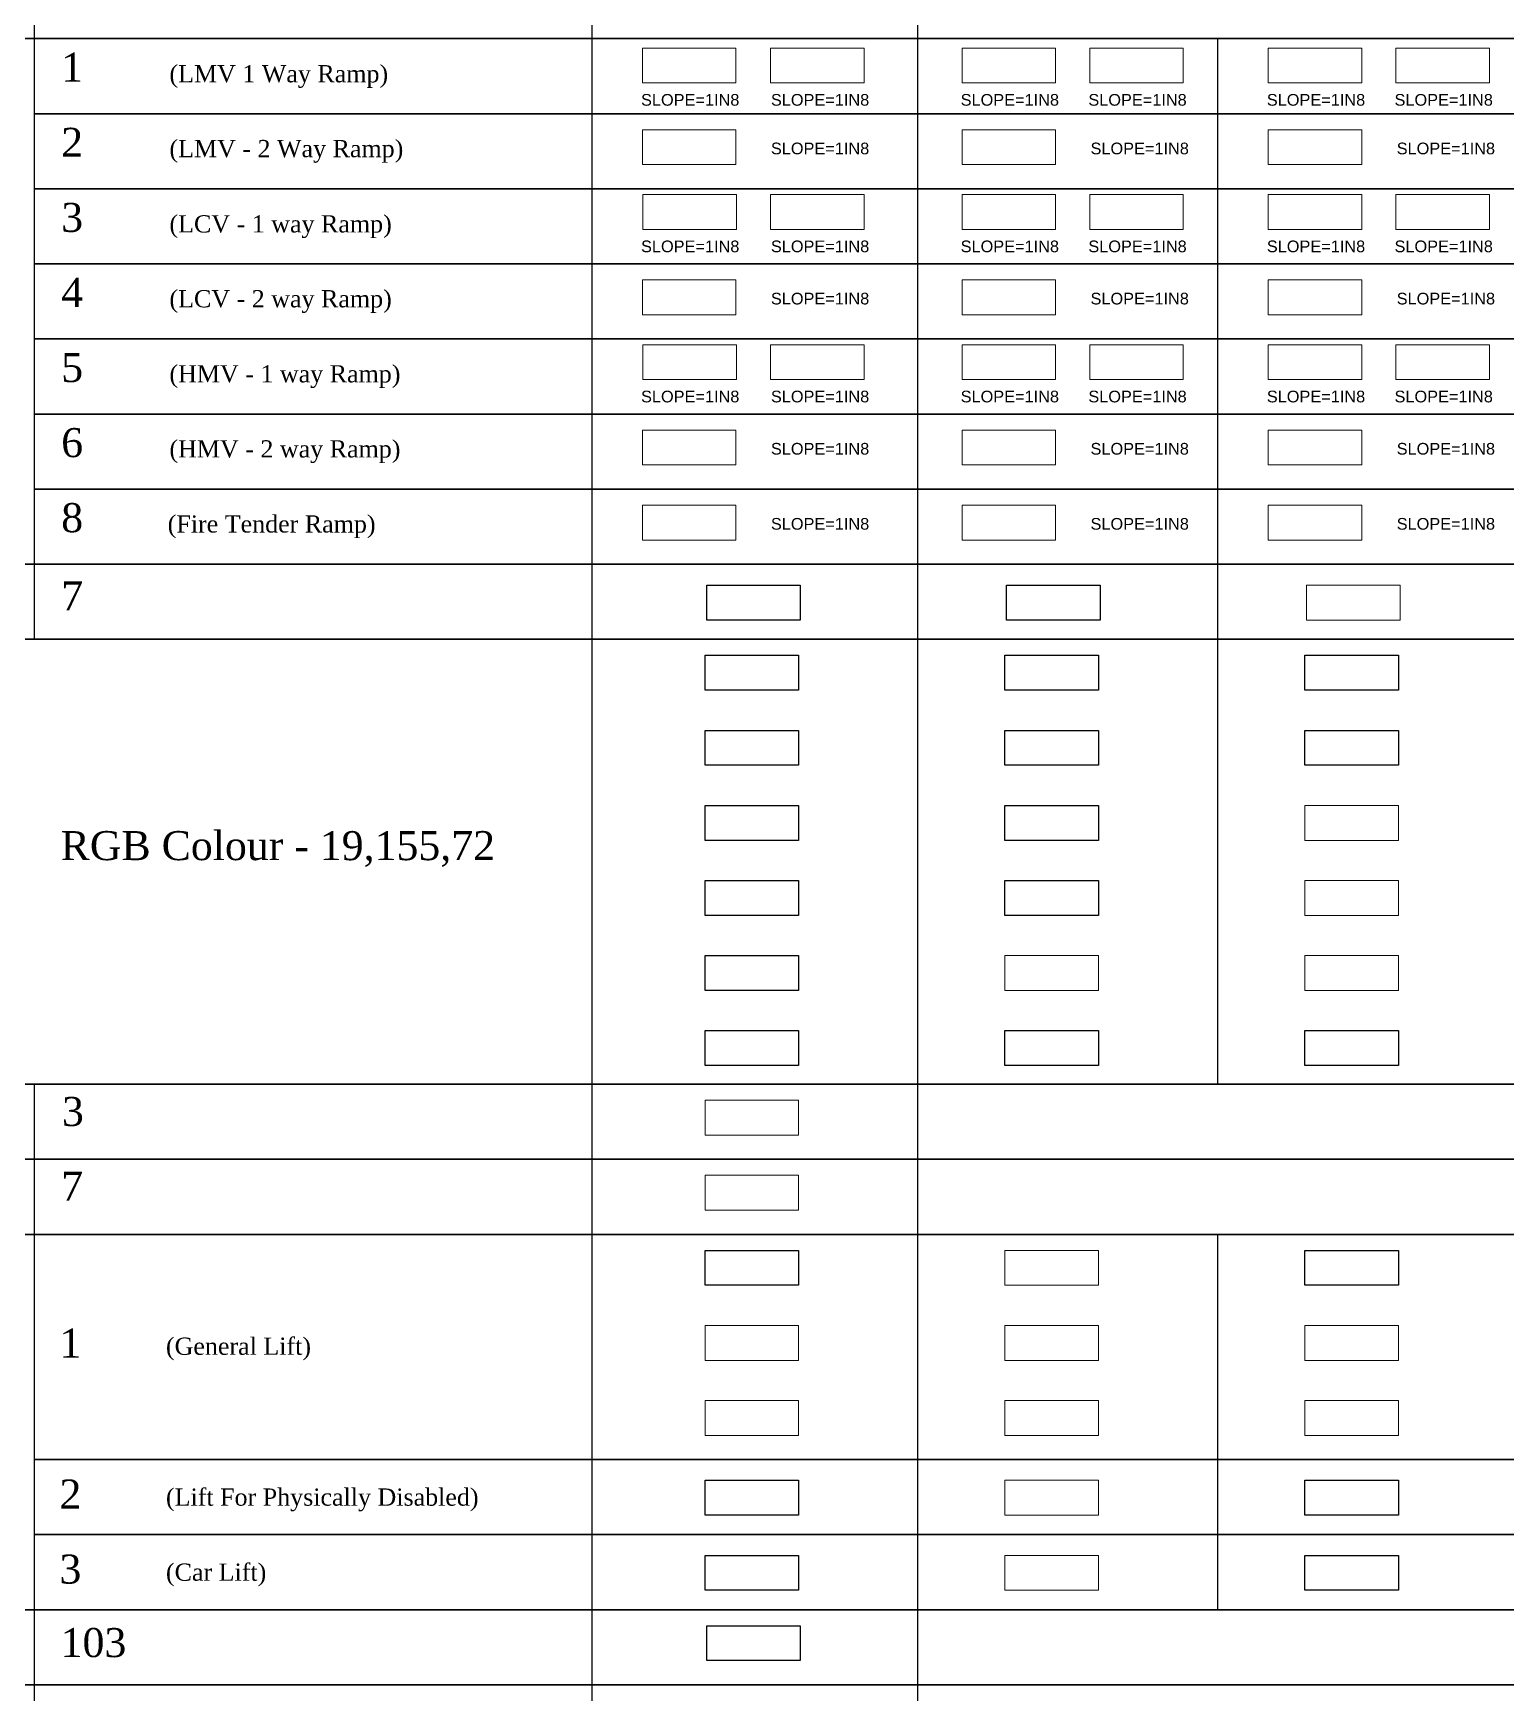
# Model space of a CAD drawing. Header units: millimetres. Extents: x -9481 to -9286, y 28700 to 28853.
# Drawn here: x -9461.74 to -9451.52, y 28781.36 to 28792.87 of the extents above; entities that cross this region are included whole.
import ezdxf

# ---------------------------------------------------------------- set-up
doc = ezdxf.new("R2010")
doc.units = ezdxf.units.MM
doc.linetypes.add('CONTINULUS', pattern=[0])
doc.linetypes.add('DASHED', pattern=[0.75, 0.5, -0.25])
for name, color, linetype, plot in [('BLK_1_FLR_0_BLT_UP_AREA', 25, 'Continuous', False), ('BLK_1_FLR_0_LIFT_1', 7, 'Continuous', False), ('BLK_1_FLR_0_ROOM_6_LIGHT_VENTILATION_6', 7, 'Continuous', False), ('BLK_1_FLR_1_ROOM_4_LIGHT_VENTILATION_4', 25, 'Continuous', False), ('BLK_1_FLR_1_ROOM_6_LIGHT_VENTILATION_6', 7, 'Continuous', False), ('BLK_1_FLR_2_LIFT_1', 7, 'Continuous', False), ('BLK_1_FLR_2_ROOM_2_LIGHT_VENTILATION_2', 25, 'Continuous', False), ('BLK_1_FLR_2_ROOM_6_LIGHT_VENTILATION_6', 7, 'Continuous', False)]:
    doc.layers.add(name, color=color, linetype=linetype, plot=plot)
for name, color, linetype in [('BLK_1_FLR_0_COURTYARD_INNER', 7, 'Continuous'), ('BLK_1_FLR_0_ROOM_1_LIGHT_VENTILATION_1', 7, 'Continuous'), ('BLK_1_FLR_0_ROOM_2_LIGHT_VENTILATION_2', 7, 'Continuous'), ('BLK_1_FLR_0_ROOM_3_LIGHT_VENTILATION_3', 7, 'Continuous'), ('BLK_1_FLR_0_ROOM_4_LIGHT_VENTILATION_4', 7, 'Continuous'), ('BLK_1_FLR_0_ROOM_5_LIGHT_VENTILATION_5', 7, 'Continuous'), ('BLK_1_FLR_1_COURTYARD_INNER', 7, 'Continuous'), ('BLK_1_FLR_1_ROOM_1_LIGHT_VENTILATION_1', 7, 'Continuous'), ('BLK_1_FLR_1_ROOM_2_LIGHT_VENTILATION_2', 7, 'Continuous'), ('BLK_1_FLR_1_ROOM_3_LIGHT_VENTILATION_3', 7, 'Continuous'), ('BLK_1_FLR_2_ROOM_1_LIGHT_VENTILATION_1', 7, 'Continuous')]:
    doc.layers.add(name, color=color, linetype=linetype)
for name, color, linetype, lineweight in [('BLK_1_FLR_0_LIFT_2', 1, 'DASHED', 9), ('BLK_1_FLR_0_LIFT_3', 1, 'DASHED', 9), ('BLK_1_FLR_0_VEHICLERAMP_1', 7, 'Continuous', 0), ('BLK_1_FLR_0_VEHICLERAMP_2', 7, 'Continuous', 0), ('BLK_1_FLR_1_LIFT_1', 7, 'Continuous', 0), ('BLK_1_FLR_1_LIFT_2', 1, 'DASHED', 9), ('BLK_1_FLR_1_LIFT_3', 1, 'DASHED', 9), ('BLK_1_FLR_1_ROOM_5_LIGHT_VENTILATION_5', 7, 'Continuous', 0), ('BLK_1_FLR_1_VEHICLERAMP_1', 7, 'Continuous', 0), ('BLK_1_FLR_1_VEHICLERAMP_2', 7, 'Continuous', 0), ('BLK_1_FLR_2_COURTYARD_INNER', 7, 'Continuous', 0), ('BLK_1_FLR_2_LIFT_2', 1, 'DASHED', 9), ('BLK_1_FLR_2_LIFT_3', 1, 'DASHED', 9), ('BLK_1_FLR_2_ROOM_3_LIGHT_VENTILATION_3', 9, 'Continuous', 20), ('BLK_1_FLR_2_ROOM_4_LIGHT_VENTILATION_4', 9, 'Continuous', 20), ('BLK_1_FLR_2_ROOM_5_LIGHT_VENTILATION_5', 7, 'Continuous', 0), ('BLK_1_FLR_2_VEHICLERAMP_1', 7, 'Continuous', 0), ('BLK_1_FLR_2_VEHICLERAMP_2', 7, 'Continuous', 0), ('SOLAR_PANEL', 7, 'Continuous', 0), ('SOLAR_WATER_HEATER', 7, 'Continuous', 0)]:
    doc.layers.add(name, color=color, linetype=linetype, lineweight=lineweight)
doc.styles.add('MtXpl_Georgia', font='georgiab.ttf')
doc.styles.get("Standard").update_dxf_attribs({"font": 'arial.ttf', "height": 0.25})

msp = doc.modelspace()

# ---------------------------------------------------------------- linework, layer by layer
for p, q in [((-9461.731845, 28793.356293), (-9461.731845, 28792.834143)), ((-9457.862239, 28793.356293), (-9457.862239, 28792.835646)), ((-9455.60159, 28793.356293), (-9455.60159, 28792.835646)), ((-9461.731845, 28792.835646), (-9461.731845, 28792.313496)), ((-9457.862239, 28792.835646), (-9457.862239, 28792.314999)), ((-9455.60159, 28792.835646), (-9455.60159, 28792.314999)), ((-9453.52083, 28792.835646), (-9453.52083, 28792.314999)), ((-9461.731845, 28792.314999), (-9461.731845, 28791.792849)), ((-9457.862239, 28792.314999), (-9457.862239, 28791.794352)), ((-9455.60159, 28792.314999), (-9455.60159, 28791.794352)), ((-9453.52083, 28792.314999), (-9453.52083, 28791.794352)), ((-9461.731845, 28791.794352), (-9461.731845, 28791.272202)), ((-9457.862239, 28791.794352), (-9457.862239, 28791.273705)), ((-9455.60159, 28791.794352), (-9455.60159, 28791.273705)), ((-9453.52083, 28791.794352), (-9453.52083, 28791.273705)), ((-9461.731845, 28791.273705), (-9461.731845, 28790.751555)), ((-9457.862239, 28791.273705), (-9457.862239, 28790.753058)), ((-9455.60159, 28791.273705), (-9455.60159, 28790.753058)), ((-9453.52083, 28791.273705), (-9453.52083, 28790.753058)), ((-9461.731845, 28790.753058), (-9461.731845, 28790.230908)), ((-9457.862239, 28790.753058), (-9457.862239, 28790.232411)), ((-9455.60159, 28790.753058), (-9455.60159, 28790.232411)), ((-9453.52083, 28790.753058), (-9453.52083, 28790.232411)), ((-9461.731845, 28790.232411), (-9461.731845, 28789.710261)), ((-9457.862239, 28790.232411), (-9457.862239, 28789.711765)), ((-9455.60159, 28790.232411), (-9455.60159, 28789.711765)), ((-9453.52083, 28790.232411), (-9453.52083, 28789.711765)), ((-9461.731845, 28789.711765), (-9461.731845, 28789.189614)), ((-9457.862239, 28789.711765), (-9457.862239, 28789.191118)), ((-9455.60159, 28789.711765), (-9455.60159, 28789.191118)), ((-9453.52083, 28789.711765), (-9453.52083, 28789.191118)), ((-9461.731845, 28789.191118), (-9461.731845, 28788.668967)), ((-9457.862239, 28789.191118), (-9457.862239, 28788.670471)), ((-9455.60159, 28789.191118), (-9455.60159, 28788.670471)), ((-9453.52083, 28789.191118), (-9453.52083, 28788.670471)), ((-9457.862239, 28788.670471), (-9457.862239, 28785.584922)), ((-9455.60159, 28788.670471), (-9455.60159, 28788.149824)), ((-9455.60159, 28788.670471), (-9455.60159, 28785.584922)), ((-9453.52083, 28788.670471), (-9453.52083, 28788.149824)), ((-9453.52083, 28788.670471), (-9453.52083, 28785.584922)), ((-9455.60159, 28788.149824), (-9455.60159, 28787.629177)), ((-9453.52083, 28788.149824), (-9453.52083, 28787.629177)), ((-9461.731845, 28785.584922), (-9461.731845, 28785.062772)), ((-9457.862239, 28785.584922), (-9457.862239, 28785.064275)), ((-9455.60159, 28785.584922), (-9455.60159, 28785.064275)), ((-9461.731845, 28785.064275), (-9461.731845, 28784.542125)), ((-9457.862239, 28785.064275), (-9457.862239, 28784.543628)), ((-9455.60159, 28785.064275), (-9455.60159, 28784.543628)), ((-9461.731845, 28784.543628), (-9461.731845, 28784.021478)), ((-9457.862239, 28784.543628), (-9457.862239, 28784.022981)), ((-9455.60159, 28784.543628), (-9455.60159, 28784.022981)), ((-9453.52083, 28784.543628), (-9453.52083, 28784.022981)), ((-9461.731845, 28784.022981), (-9461.731845, 28783.500831)), ((-9457.862239, 28784.022981), (-9457.862239, 28783.502334)), ((-9455.60159, 28784.022981), (-9455.60159, 28783.502334)), ((-9453.52083, 28784.022981), (-9453.52083, 28783.502334)), ((-9461.731845, 28783.502334), (-9461.731845, 28782.980184)), ((-9457.862239, 28783.502334), (-9457.862239, 28782.981687)), ((-9455.60159, 28783.502334), (-9455.60159, 28782.981687)), ((-9453.52083, 28783.502334), (-9453.52083, 28782.981687)), ((-9461.731845, 28782.981687), (-9461.731845, 28782.459537)), ((-9457.862239, 28782.981687), (-9457.862239, 28782.46104)), ((-9455.60159, 28782.981687), (-9455.60159, 28782.46104)), ((-9453.52083, 28782.981687), (-9453.52083, 28782.46104)), ((-9461.731845, 28782.46104), (-9461.731845, 28780.378453)), ((-9457.862239, 28782.46104), (-9457.862239, 28781.940393)), ((-9455.60159, 28782.46104), (-9455.60159, 28781.940393)), ((-9453.52083, 28782.46104), (-9453.52083, 28781.940393)), ((-9457.862239, 28781.940393), (-9457.862239, 28781.419747)), ((-9455.60159, 28781.940393), (-9455.60159, 28781.419747)), ((-9457.862239, 28781.419747), (-9457.862239, 28780.8991)), ((-9455.60159, 28781.419747), (-9455.60159, 28780.8991))]:
    msp.add_line(p, q)
for points in [[(-9481.2579, 28793.356293), (-9442.229952, 28793.356293), (-9442.229952, 28792.835646), (-9481.2579, 28792.835646), (-9481.2579, 28793.356293)], [(-9481.2579, 28788.670471), (-9481.2579, 28789.191118), (-9442.229952, 28789.191118), (-9442.229952, 28788.670471)], [(-9481.2579, 28788.670471), (-9442.229952, 28788.670471), (-9442.229952, 28785.584922), (-9481.2579, 28785.584922)], [(-9481.2579, 28785.584922), (-9442.229952, 28785.584922), (-9442.229952, 28785.064275), (-9481.2579, 28785.064275), (-9481.2579, 28785.584922)], [(-9481.2579, 28785.064275), (-9442.229952, 28785.064275), (-9442.229952, 28784.543628), (-9481.2579, 28784.543628), (-9481.2579, 28785.064275)], [(-9481.2579, 28781.940393), (-9442.229952, 28781.940393), (-9442.229952, 28781.419747), (-9481.2579, 28781.419747)], [(-9481.2579, 28781.419747), (-9442.229952, 28781.419747), (-9442.229952, 28780.8991), (-9481.2579, 28780.8991)]]:
    msp.add_lwpolyline(points, close=True)
for points in [[(-9481.2579, 28792.314999), (-9481.2579, 28792.835646), (-9442.229952, 28792.835646), (-9442.229952, 28792.314999), (-9461.731845, 28792.314999)], [(-9461.731845, 28792.314999), (-9442.229952, 28792.314999), (-9442.229952, 28791.794352), (-9461.731845, 28791.794352)], [(-9461.731845, 28791.794352), (-9442.229952, 28791.794352), (-9442.229952, 28791.273705), (-9461.731845, 28791.273705)], [(-9461.731845, 28791.273705), (-9442.229952, 28791.273705), (-9442.229952, 28790.753058), (-9461.731845, 28790.753058)], [(-9461.731845, 28790.753058), (-9442.229952, 28790.753058), (-9442.229952, 28790.232411), (-9461.731845, 28790.232411)], [(-9461.731845, 28790.232411), (-9442.229952, 28790.232411), (-9442.229952, 28789.711765), (-9461.731845, 28789.711765)], [(-9461.731845, 28789.711765), (-9442.229952, 28789.711765), (-9442.229952, 28789.191118), (-9481.2579, 28789.191118), (-9481.2579, 28789.711765), (-9481.2579, 28789.711765)], [(-9481.2579, 28784.022981), (-9481.2579, 28784.543628), (-9442.229952, 28784.543628), (-9442.229952, 28784.022981)], [(-9442.229952, 28783.502334), (-9442.229952, 28782.981687), (-9461.731845, 28782.981687)], [(-9461.731845, 28782.981687), (-9442.229952, 28782.981687), (-9442.229952, 28782.46104), (-9461.731845, 28782.46104)], [(-9461.731845, 28782.46104), (-9442.229952, 28782.46104), (-9442.229952, 28781.940393), (-9481.2579, 28781.940393), (-9481.2579, 28782.46104), (-9481.2579, 28782.46104)]]:
    msp.add_lwpolyline(points)
at = {"layer": 'BLK_1_FLR_0_BLT_UP_AREA', "color": 103}
msp.add_lwpolyline([(-9457.064156, 28781.829265), (-9456.414975, 28781.829265), (-9456.414975, 28781.587116), (-9457.064156, 28781.587116)], close=True, dxfattribs=at)
at = {"layer": 'BLK_1_FLR_0_COURTYARD_INNER', "color": 7}
msp.add_lwpolyline([(-9457.064156, 28789.044703), (-9456.414975, 28789.044703), (-9456.414975, 28788.802553), (-9457.064156, 28788.802553)], close=True, dxfattribs=at)
at = {"layer": 'BLK_1_FLR_0_LIFT_1', "color": 1, "linetype": 'CONTINULUS', "ltscale": 0.05}
msp.add_lwpolyline([(-9457.076237, 28784.4325), (-9456.427055, 28784.4325), (-9456.427055, 28784.190351), (-9457.076237, 28784.190351)], close=True, dxfattribs=at)
at = {"layer": 'BLK_1_FLR_0_LIFT_1', "color": 2, "linetype": 'CONTINULUS', "ltscale": 0.05}
msp.add_lwpolyline([(-9457.076237, 28782.837992), (-9456.427055, 28782.837992), (-9456.427055, 28782.595843), (-9457.076237, 28782.595843)], close=True, dxfattribs=at)
at = {"layer": 'BLK_1_FLR_0_LIFT_1', "color": 3, "linetype": 'CONTINULUS', "ltscale": 0.05}
msp.add_lwpolyline([(-9457.076237, 28782.317345), (-9456.427055, 28782.317345), (-9456.427055, 28782.075196), (-9457.076237, 28782.075196)], close=True, dxfattribs=at)
at = {"layer": 'BLK_1_FLR_0_LIFT_2', "color": 1, "linetype": 'CONTINULUS', "ltscale": 0.05}
msp.add_lwpolyline([(-9457.076237, 28783.911853), (-9456.427055, 28783.911853), (-9456.427055, 28783.669704), (-9457.076237, 28783.669704)], close=True, dxfattribs=at)
at = {"layer": 'BLK_1_FLR_0_LIFT_3', "color": 1, "linetype": 'CONTINULUS', "ltscale": 0.05}
msp.add_lwpolyline([(-9457.076237, 28783.391206), (-9456.427055, 28783.391206), (-9456.427055, 28783.149057), (-9457.076237, 28783.149057)], close=True, dxfattribs=at)
at = {"layer": 'BLK_1_FLR_0_ROOM_1_LIGHT_VENTILATION_1', "color": 114}
msp.add_lwpolyline([(-9457.076237, 28788.559343), (-9456.427055, 28788.559343), (-9456.427055, 28788.317193), (-9457.076237, 28788.317193)], close=True, dxfattribs=at)
at = {"layer": 'BLK_1_FLR_0_ROOM_2_LIGHT_VENTILATION_2', "color": 114}
msp.add_lwpolyline([(-9457.076237, 28788.038696), (-9456.427055, 28788.038696), (-9456.427055, 28787.796547), (-9457.076237, 28787.796547)], close=True, dxfattribs=at)
at = {"layer": 'BLK_1_FLR_0_ROOM_3_LIGHT_VENTILATION_3', "color": 114}
msp.add_lwpolyline([(-9457.076237, 28787.518049), (-9456.427055, 28787.518049), (-9456.427055, 28787.2759), (-9457.076237, 28787.2759)], close=True, dxfattribs=at)
at = {"layer": 'BLK_1_FLR_0_ROOM_4_LIGHT_VENTILATION_4', "color": 114}
msp.add_lwpolyline([(-9457.076237, 28786.997402), (-9456.427055, 28786.997402), (-9456.427055, 28786.755253), (-9457.076237, 28786.755253)], close=True, dxfattribs=at)
at = {"layer": 'BLK_1_FLR_0_ROOM_5_LIGHT_VENTILATION_5', "color": 114}
msp.add_lwpolyline([(-9457.076237, 28786.476755), (-9456.427055, 28786.476755), (-9456.427055, 28786.234606), (-9457.076237, 28786.234606)], close=True, dxfattribs=at)
at = {"layer": 'BLK_1_FLR_0_ROOM_6_LIGHT_VENTILATION_6', "color": 114}
msp.add_lwpolyline([(-9457.076237, 28785.956108), (-9456.427055, 28785.956108), (-9456.427055, 28785.713959), (-9457.076237, 28785.713959)], close=True, dxfattribs=at)
at = {"layer": 'BLK_1_FLR_0_VEHICLERAMP_1', "color": 1}
msp.add_lwpolyline([(-9457.510496, 28792.770589), (-9456.861315, 28792.770589), (-9456.861315, 28792.528439), (-9457.510496, 28792.528439)], close=True, dxfattribs=at)
at = {"layer": 'BLK_1_FLR_0_VEHICLERAMP_1', "color": 2}
msp.add_lwpolyline([(-9457.510496, 28792.203871), (-9456.861315, 28792.203871), (-9456.861315, 28791.961722), (-9457.510496, 28791.961722)], close=True, dxfattribs=at)
at = {"layer": 'BLK_1_FLR_0_VEHICLERAMP_1', "color": 3}
msp.add_lwpolyline([(-9457.5079, 28791.75445), (-9456.858719, 28791.75445), (-9456.858719, 28791.512301), (-9457.5079, 28791.512301)], close=True, dxfattribs=at)
at = {"layer": 'BLK_1_FLR_0_VEHICLERAMP_1', "color": 4}
msp.add_lwpolyline([(-9457.510496, 28791.162577), (-9456.861315, 28791.162577), (-9456.861315, 28790.920428), (-9457.510496, 28790.920428)], close=True, dxfattribs=at)
at = {"layer": 'BLK_1_FLR_0_VEHICLERAMP_1', "color": 5}
msp.add_lwpolyline([(-9457.5079, 28790.713156), (-9456.858719, 28790.713156), (-9456.858719, 28790.471007), (-9457.5079, 28790.471007)], close=True, dxfattribs=at)
at = {"layer": 'BLK_1_FLR_0_VEHICLERAMP_1', "color": 6}
msp.add_lwpolyline([(-9457.510496, 28790.121283), (-9456.861315, 28790.121283), (-9456.861315, 28789.879134), (-9457.510496, 28789.879134)], close=True, dxfattribs=at)
at = {"layer": 'BLK_1_FLR_0_VEHICLERAMP_1', "color": 8}
msp.add_lwpolyline([(-9457.510496, 28789.600636), (-9456.861315, 28789.600636), (-9456.861315, 28789.358487), (-9457.510496, 28789.358487)], close=True, dxfattribs=at)
at = {"layer": 'BLK_1_FLR_0_VEHICLERAMP_2', "color": 1, "linetype": 'CONTINULUS', "ltscale": 0.05}
msp.add_lwpolyline([(-9456.621841, 28792.770589), (-9455.97266, 28792.770589), (-9455.97266, 28792.528439), (-9456.621841, 28792.528439)], close=True, dxfattribs=at)
at = {"layer": 'BLK_1_FLR_0_VEHICLERAMP_2', "color": 3, "linetype": 'CONTINULUS', "ltscale": 0.05}
msp.add_lwpolyline([(-9456.621841, 28791.75445), (-9455.97266, 28791.75445), (-9455.97266, 28791.512301), (-9456.621841, 28791.512301)], close=True, dxfattribs=at)
at = {"layer": 'BLK_1_FLR_0_VEHICLERAMP_2', "color": 5, "linetype": 'CONTINULUS', "ltscale": 0.05}
msp.add_lwpolyline([(-9456.621841, 28790.713156), (-9455.97266, 28790.713156), (-9455.97266, 28790.471007), (-9456.621841, 28790.471007)], close=True, dxfattribs=at)
at = {"layer": 'BLK_1_FLR_1_COURTYARD_INNER', "color": 7}
msp.add_lwpolyline([(-9454.983396, 28789.044703), (-9454.334215, 28789.044703), (-9454.334215, 28788.802553), (-9454.983396, 28788.802553)], close=True, dxfattribs=at)
at = {"layer": 'BLK_1_FLR_1_LIFT_1', "color": 1, "linetype": 'CONTINULUS', "ltscale": 0.05}
msp.add_lwpolyline([(-9454.995477, 28784.4325), (-9454.346296, 28784.4325), (-9454.346296, 28784.190351), (-9454.995477, 28784.190351)], close=True, dxfattribs=at)
at = {"layer": 'BLK_1_FLR_1_LIFT_1', "color": 2, "linetype": 'CONTINULUS', "ltscale": 0.05}
msp.add_lwpolyline([(-9454.995477, 28782.837992), (-9454.346296, 28782.837992), (-9454.346296, 28782.595843), (-9454.995477, 28782.595843)], close=True, dxfattribs=at)
at = {"layer": 'BLK_1_FLR_1_LIFT_1', "color": 3, "linetype": 'CONTINULUS', "ltscale": 0.05}
msp.add_lwpolyline([(-9454.995477, 28782.317345), (-9454.346296, 28782.317345), (-9454.346296, 28782.075196), (-9454.995477, 28782.075196)], close=True, dxfattribs=at)
at = {"layer": 'BLK_1_FLR_1_LIFT_2', "color": 1, "linetype": 'CONTINULUS', "ltscale": 0.05}
msp.add_lwpolyline([(-9454.995477, 28783.911853), (-9454.346296, 28783.911853), (-9454.346296, 28783.669704), (-9454.995477, 28783.669704)], close=True, dxfattribs=at)
at = {"layer": 'BLK_1_FLR_1_LIFT_3', "color": 1, "linetype": 'CONTINULUS', "ltscale": 0.05}
msp.add_lwpolyline([(-9454.995477, 28783.391206), (-9454.346296, 28783.391206), (-9454.346296, 28783.149057), (-9454.995477, 28783.149057)], close=True, dxfattribs=at)
at = {"layer": 'BLK_1_FLR_1_ROOM_1_LIGHT_VENTILATION_1', "color": 114}
msp.add_lwpolyline([(-9454.995477, 28788.559343), (-9454.346296, 28788.559343), (-9454.346296, 28788.317193), (-9454.995477, 28788.317193)], close=True, dxfattribs=at)
at = {"layer": 'BLK_1_FLR_1_ROOM_2_LIGHT_VENTILATION_2', "color": 114}
msp.add_lwpolyline([(-9454.995477, 28788.038696), (-9454.346296, 28788.038696), (-9454.346296, 28787.796547), (-9454.995477, 28787.796547)], close=True, dxfattribs=at)
at = {"layer": 'BLK_1_FLR_1_ROOM_3_LIGHT_VENTILATION_3', "color": 114}
msp.add_lwpolyline([(-9454.995477, 28787.518049), (-9454.346296, 28787.518049), (-9454.346296, 28787.2759), (-9454.995477, 28787.2759)], close=True, dxfattribs=at)
at = {"layer": 'BLK_1_FLR_1_ROOM_4_LIGHT_VENTILATION_4', "color": 114}
msp.add_lwpolyline([(-9454.995477, 28786.997402), (-9454.346296, 28786.997402), (-9454.346296, 28786.755253), (-9454.995477, 28786.755253)], close=True, dxfattribs=at)
at = {"layer": 'BLK_1_FLR_1_ROOM_5_LIGHT_VENTILATION_5', "color": 114}
msp.add_lwpolyline([(-9454.995477, 28786.476755), (-9454.346296, 28786.476755), (-9454.346296, 28786.234606), (-9454.995477, 28786.234606)], close=True, dxfattribs=at)
at = {"layer": 'BLK_1_FLR_1_ROOM_6_LIGHT_VENTILATION_6', "color": 114}
msp.add_lwpolyline([(-9454.995477, 28785.956108), (-9454.346296, 28785.956108), (-9454.346296, 28785.713959), (-9454.995477, 28785.713959)], close=True, dxfattribs=at)
at = {"layer": 'BLK_1_FLR_1_VEHICLERAMP_1', "color": 1}
msp.add_lwpolyline([(-9455.292762, 28792.770589), (-9454.64358, 28792.770589), (-9454.64358, 28792.528439), (-9455.292762, 28792.528439)], close=True, dxfattribs=at)
at = {"layer": 'BLK_1_FLR_1_VEHICLERAMP_1', "color": 2}
msp.add_lwpolyline([(-9455.292762, 28792.203871), (-9454.64358, 28792.203871), (-9454.64358, 28791.961722), (-9455.292762, 28791.961722)], close=True, dxfattribs=at)
at = {"layer": 'BLK_1_FLR_1_VEHICLERAMP_1', "color": 3}
msp.add_lwpolyline([(-9455.292762, 28791.75445), (-9454.64358, 28791.75445), (-9454.64358, 28791.512301), (-9455.292762, 28791.512301)], close=True, dxfattribs=at)
at = {"layer": 'BLK_1_FLR_1_VEHICLERAMP_1', "color": 4}
msp.add_lwpolyline([(-9455.292762, 28791.162577), (-9454.64358, 28791.162577), (-9454.64358, 28790.920428), (-9455.292762, 28790.920428)], close=True, dxfattribs=at)
at = {"layer": 'BLK_1_FLR_1_VEHICLERAMP_1', "color": 5}
msp.add_lwpolyline([(-9455.292762, 28790.713156), (-9454.64358, 28790.713156), (-9454.64358, 28790.471007), (-9455.292762, 28790.471007)], close=True, dxfattribs=at)
at = {"layer": 'BLK_1_FLR_1_VEHICLERAMP_1', "color": 6}
msp.add_lwpolyline([(-9455.292762, 28790.121283), (-9454.64358, 28790.121283), (-9454.64358, 28789.879134), (-9455.292762, 28789.879134)], close=True, dxfattribs=at)
at = {"layer": 'BLK_1_FLR_1_VEHICLERAMP_1', "color": 8}
msp.add_lwpolyline([(-9455.292762, 28789.600636), (-9454.64358, 28789.600636), (-9454.64358, 28789.358487), (-9455.292762, 28789.358487)], close=True, dxfattribs=at)
at = {"layer": 'BLK_1_FLR_1_VEHICLERAMP_2', "color": 1, "linetype": 'CONTINULUS', "ltscale": 0.05}
msp.add_lwpolyline([(-9454.406703, 28792.770589), (-9453.757521, 28792.770589), (-9453.757521, 28792.528439), (-9454.406703, 28792.528439)], close=True, dxfattribs=at)
at = {"layer": 'BLK_1_FLR_1_VEHICLERAMP_2', "color": 3, "linetype": 'CONTINULUS', "ltscale": 0.05}
msp.add_lwpolyline([(-9454.406703, 28791.75445), (-9453.757521, 28791.75445), (-9453.757521, 28791.512301), (-9454.406703, 28791.512301)], close=True, dxfattribs=at)
at = {"layer": 'BLK_1_FLR_1_VEHICLERAMP_2', "color": 5, "linetype": 'CONTINULUS', "ltscale": 0.05}
msp.add_lwpolyline([(-9454.406703, 28790.713156), (-9453.757521, 28790.713156), (-9453.757521, 28790.471007), (-9454.406703, 28790.471007)], close=True, dxfattribs=at)
at = {"layer": 'BLK_1_FLR_2_COURTYARD_INNER', "color": 7}
msp.add_lwpolyline([(-9452.90263, 28789.044703), (-9452.253449, 28789.044703), (-9452.253449, 28788.802553), (-9452.90263, 28788.802553)], close=True, dxfattribs=at)
at = {"layer": 'BLK_1_FLR_2_LIFT_1', "color": 1, "linetype": 'CONTINULUS', "ltscale": 0.05}
msp.add_lwpolyline([(-9452.914711, 28784.4325), (-9452.26553, 28784.4325), (-9452.26553, 28784.190351), (-9452.914711, 28784.190351)], close=True, dxfattribs=at)
at = {"layer": 'BLK_1_FLR_2_LIFT_1', "color": 2, "linetype": 'CONTINULUS', "ltscale": 0.05}
msp.add_lwpolyline([(-9452.914711, 28782.837992), (-9452.26553, 28782.837992), (-9452.26553, 28782.595843), (-9452.914711, 28782.595843)], close=True, dxfattribs=at)
at = {"layer": 'BLK_1_FLR_2_LIFT_1', "color": 3, "linetype": 'CONTINULUS', "ltscale": 0.05}
msp.add_lwpolyline([(-9452.914711, 28782.317345), (-9452.26553, 28782.317345), (-9452.26553, 28782.075196), (-9452.914711, 28782.075196)], close=True, dxfattribs=at)
at = {"layer": 'BLK_1_FLR_2_LIFT_2', "color": 1, "linetype": 'CONTINULUS', "ltscale": 0.05}
msp.add_lwpolyline([(-9452.914711, 28783.911853), (-9452.26553, 28783.911853), (-9452.26553, 28783.669704), (-9452.914711, 28783.669704)], close=True, dxfattribs=at)
at = {"layer": 'BLK_1_FLR_2_LIFT_3', "color": 1, "linetype": 'CONTINULUS', "ltscale": 0.05}
msp.add_lwpolyline([(-9452.914711, 28783.391206), (-9452.26553, 28783.391206), (-9452.26553, 28783.149057), (-9452.914711, 28783.149057)], close=True, dxfattribs=at)
at = {"layer": 'BLK_1_FLR_2_ROOM_1_LIGHT_VENTILATION_1', "color": 114}
msp.add_lwpolyline([(-9452.914711, 28788.559343), (-9452.26553, 28788.559343), (-9452.26553, 28788.317193), (-9452.914711, 28788.317193)], close=True, dxfattribs=at)
at = {"layer": 'BLK_1_FLR_2_ROOM_2_LIGHT_VENTILATION_2', "color": 114}
msp.add_lwpolyline([(-9452.914711, 28788.038696), (-9452.26553, 28788.038696), (-9452.26553, 28787.796547), (-9452.914711, 28787.796547)], close=True, dxfattribs=at)
at = {"layer": 'BLK_1_FLR_2_ROOM_3_LIGHT_VENTILATION_3', "color": 114}
msp.add_lwpolyline([(-9452.914711, 28787.518049), (-9452.26553, 28787.518049), (-9452.26553, 28787.2759), (-9452.914711, 28787.2759)], close=True, dxfattribs=at)
at = {"layer": 'BLK_1_FLR_2_ROOM_4_LIGHT_VENTILATION_4', "color": 114}
msp.add_lwpolyline([(-9452.914711, 28786.997402), (-9452.26553, 28786.997402), (-9452.26553, 28786.755253), (-9452.914711, 28786.755253)], close=True, dxfattribs=at)
at = {"layer": 'BLK_1_FLR_2_ROOM_5_LIGHT_VENTILATION_5', "color": 114}
msp.add_lwpolyline([(-9452.914711, 28786.476755), (-9452.26553, 28786.476755), (-9452.26553, 28786.234606), (-9452.914711, 28786.234606)], close=True, dxfattribs=at)
at = {"layer": 'BLK_1_FLR_2_ROOM_6_LIGHT_VENTILATION_6', "color": 114}
msp.add_lwpolyline([(-9452.914711, 28785.956108), (-9452.26553, 28785.956108), (-9452.26553, 28785.713959), (-9452.914711, 28785.713959)], close=True, dxfattribs=at)
at = {"layer": 'BLK_1_FLR_2_VEHICLERAMP_1', "color": 1}
msp.add_lwpolyline([(-9453.168337, 28792.770589), (-9452.519155, 28792.770589), (-9452.519155, 28792.528439), (-9453.168337, 28792.528439)], close=True, dxfattribs=at)
at = {"layer": 'BLK_1_FLR_2_VEHICLERAMP_1', "color": 2}
msp.add_lwpolyline([(-9453.168337, 28792.203871), (-9452.519155, 28792.203871), (-9452.519155, 28791.961722), (-9453.168337, 28791.961722)], close=True, dxfattribs=at)
at = {"layer": 'BLK_1_FLR_2_VEHICLERAMP_1', "color": 3}
msp.add_lwpolyline([(-9453.168337, 28791.75445), (-9452.519155, 28791.75445), (-9452.519155, 28791.512301), (-9453.168337, 28791.512301)], close=True, dxfattribs=at)
at = {"layer": 'BLK_1_FLR_2_VEHICLERAMP_1', "color": 4}
msp.add_lwpolyline([(-9453.168337, 28791.162577), (-9452.519155, 28791.162577), (-9452.519155, 28790.920428), (-9453.168337, 28790.920428)], close=True, dxfattribs=at)
at = {"layer": 'BLK_1_FLR_2_VEHICLERAMP_1', "color": 5}
msp.add_lwpolyline([(-9453.168337, 28790.713156), (-9452.519155, 28790.713156), (-9452.519155, 28790.471007), (-9453.168337, 28790.471007)], close=True, dxfattribs=at)
at = {"layer": 'BLK_1_FLR_2_VEHICLERAMP_1', "color": 6}
msp.add_lwpolyline([(-9453.168337, 28790.121283), (-9452.519155, 28790.121283), (-9452.519155, 28789.879134), (-9453.168337, 28789.879134)], close=True, dxfattribs=at)
at = {"layer": 'BLK_1_FLR_2_VEHICLERAMP_1', "color": 8}
msp.add_lwpolyline([(-9453.168337, 28789.600636), (-9452.519155, 28789.600636), (-9452.519155, 28789.358487), (-9453.168337, 28789.358487)], close=True, dxfattribs=at)
at = {"layer": 'BLK_1_FLR_2_VEHICLERAMP_2', "color": 1, "linetype": 'CONTINULUS', "ltscale": 0.05}
msp.add_lwpolyline([(-9452.282278, 28792.770589), (-9451.633096, 28792.770589), (-9451.633096, 28792.528439), (-9452.282278, 28792.528439)], close=True, dxfattribs=at)
at = {"layer": 'BLK_1_FLR_2_VEHICLERAMP_2', "color": 3, "linetype": 'CONTINULUS', "ltscale": 0.05}
msp.add_lwpolyline([(-9452.282278, 28791.75445), (-9451.633096, 28791.75445), (-9451.633096, 28791.512301), (-9452.282278, 28791.512301)], close=True, dxfattribs=at)
at = {"layer": 'BLK_1_FLR_2_VEHICLERAMP_2', "color": 5, "linetype": 'CONTINULUS', "ltscale": 0.05}
msp.add_lwpolyline([(-9452.282278, 28790.713156), (-9451.633096, 28790.713156), (-9451.633096, 28790.471007), (-9452.282278, 28790.471007)], close=True, dxfattribs=at)
at = {"layer": 'SOLAR_PANEL', "color": 3}
msp.add_lwpolyline([(-9457.076237, 28785.473794), (-9456.427055, 28785.473794), (-9456.427055, 28785.231645), (-9457.076237, 28785.231645)], close=True, dxfattribs=at)
at = {"layer": 'SOLAR_WATER_HEATER', "color": 7}
msp.add_lwpolyline([(-9457.076237, 28784.953147), (-9456.427055, 28784.953147), (-9456.427055, 28784.710998), (-9457.076237, 28784.710998)], close=True, dxfattribs=at)

# ---------------------------------------------------------------- texts
at = {"linetype": 'CONTINULUS', "style": 'MtXpl_Georgia'}
for s, height, p in [('1', 0.201222, (-9461.543382, 28792.536874)), ('(LMV 1 Way Ramp)', 0.119406, (-9460.792321, 28792.532721)), ('2', 0.201222, (-9461.543382, 28792.016227)), ('(LMV - 2 Way Ramp)', 0.119406, (-9460.792321, 28792.013578)), ('3', 0.201222, (-9461.543382, 28791.49558)), ('(LCV - 1 way Ramp)', 0.119406, (-9460.792321, 28791.491428)), ('4', 0.201222, (-9461.543382, 28790.974933)), ('(LCV - 2 way Ramp)', 0.119406, (-9460.792321, 28790.972284)), ('5', 0.201222, (-9461.543382, 28790.454287)), ('(HMV - 1 way Ramp)', 0.119406, (-9460.792321, 28790.451637)), ('6', 0.201222, (-9461.543382, 28789.93364)), ('(HMV - 2 way Ramp)', 0.119406, (-9460.792321, 28789.93099)), ('8', 0.201222, (-9461.543382, 28789.412993)), ('(Fire Tender Ramp)', 0.119406, (-9460.804401, 28789.410343)), ('7', 0.201222, (-9461.543382, 28788.870204)), ('RGB Colour - 19,155,72', 0.201222, (-9461.547297, 28787.138774)), ('3', 0.201222, (-9461.538208, 28785.295166)), ('7', 0.201222, (-9461.543382, 28784.776773)), ('1', 0.201222, (-9461.555463, 28783.688553)), ('(General Lift)', 0.119406, (-9460.816482, 28783.708153)), ('2', 0.201222, (-9461.555463, 28782.642304)), ('(Lift For Physically Disabled)', 0.119406, (-9460.816482, 28782.661904)), ('3', 0.201222, (-9461.555463, 28782.121658)), ('(Car Lift)', 0.119406, (-9460.816482, 28782.141257)), ('103', 0.201222, (-9461.547297, 28781.61197))]:
    msp.add_text(s, height=height, dxfattribs=at).set_placement(p)
at = {"layer": 'BLK_1_FLR_0_VEHICLERAMP_1', "color": 1, "insert": (-9457.520119, 28792.451707), "char_height": 0.081, "attachment_point": 1}
msp.add_mtext_dynamic_manual_height_columns('SLOPE=1IN8', width=0.422056, gutter_width=0.405, heights=[0], dxfattribs=at)
at = {"layer": 'BLK_1_FLR_0_VEHICLERAMP_1', "color": 2, "insert": (-9456.61899, 28792.114599), "char_height": 0.081, "attachment_point": 1}
msp.add_mtext_dynamic_manual_height_columns('SLOPE=1IN8', width=0.422056, gutter_width=0.405, heights=[0], dxfattribs=at)
at = {"layer": 'BLK_1_FLR_0_VEHICLERAMP_1', "color": 3, "insert": (-9457.520119, 28791.435568), "char_height": 0.081, "attachment_point": 1}
msp.add_mtext_dynamic_manual_height_columns('SLOPE=1IN8', width=0.422056, gutter_width=0.405, heights=[0], dxfattribs=at)
at = {"layer": 'BLK_1_FLR_0_VEHICLERAMP_1', "color": 4, "insert": (-9456.61899, 28791.073306), "char_height": 0.081, "attachment_point": 1}
msp.add_mtext_dynamic_manual_height_columns('SLOPE=1IN8', width=0.422056, gutter_width=0.405, heights=[0], dxfattribs=at)
at = {"layer": 'BLK_1_FLR_0_VEHICLERAMP_1', "color": 5, "insert": (-9457.520119, 28790.394274), "char_height": 0.081, "attachment_point": 1}
msp.add_mtext_dynamic_manual_height_columns('SLOPE=1IN8', width=0.422056, gutter_width=0.405, heights=[0], dxfattribs=at)
at = {"layer": 'BLK_1_FLR_0_VEHICLERAMP_1', "color": 6, "insert": (-9456.61899, 28790.032012), "char_height": 0.081, "attachment_point": 1}
msp.add_mtext_dynamic_manual_height_columns('SLOPE=1IN8', width=0.422056, gutter_width=0.405, heights=[0], dxfattribs=at)
at = {"layer": 'BLK_1_FLR_0_VEHICLERAMP_1', "color": 8, "insert": (-9456.61899, 28789.511365), "char_height": 0.081, "attachment_point": 1}
msp.add_mtext_dynamic_manual_height_columns('SLOPE=1IN8', width=0.422056, gutter_width=0.405, heights=[0], dxfattribs=at)
at = {"layer": 'BLK_1_FLR_0_VEHICLERAMP_2', "color": 1, "linetype": 'CONTINULUS', "ltscale": 0.05, "insert": (-9456.61899, 28792.451707), "char_height": 0.081, "attachment_point": 1}
msp.add_mtext_dynamic_manual_height_columns('SLOPE=1IN8', width=0.422056, gutter_width=0.405, heights=[0], dxfattribs=at)
at = {"layer": 'BLK_1_FLR_0_VEHICLERAMP_2', "color": 3, "linetype": 'CONTINULUS', "ltscale": 0.05, "insert": (-9456.61899, 28791.435568), "char_height": 0.081, "attachment_point": 1}
msp.add_mtext_dynamic_manual_height_columns('SLOPE=1IN8', width=0.422056, gutter_width=0.405, heights=[0], dxfattribs=at)
at = {"layer": 'BLK_1_FLR_0_VEHICLERAMP_2', "color": 5, "linetype": 'CONTINULUS', "ltscale": 0.05, "insert": (-9456.61899, 28790.394274), "char_height": 0.081, "attachment_point": 1}
msp.add_mtext_dynamic_manual_height_columns('SLOPE=1IN8', width=0.422056, gutter_width=0.405, heights=[0], dxfattribs=at)
at = {"layer": 'BLK_1_FLR_1_VEHICLERAMP_1', "color": 1, "insert": (-9455.302385, 28792.451707), "char_height": 0.081, "attachment_point": 1}
msp.add_mtext_dynamic_manual_height_columns('SLOPE=1IN8', width=0.422056, gutter_width=0.405, heights=[0], dxfattribs=at)
at = {"layer": 'BLK_1_FLR_1_VEHICLERAMP_1', "color": 2, "insert": (-9454.401255, 28792.114599), "char_height": 0.081, "attachment_point": 1}
msp.add_mtext_dynamic_manual_height_columns('SLOPE=1IN8', width=0.422056, gutter_width=0.405, heights=[0], dxfattribs=at)
at = {"layer": 'BLK_1_FLR_1_VEHICLERAMP_1', "color": 3, "insert": (-9455.302385, 28791.435568), "char_height": 0.081, "attachment_point": 1}
msp.add_mtext_dynamic_manual_height_columns('SLOPE=1IN8', width=0.422056, gutter_width=0.405, heights=[0], dxfattribs=at)
at = {"layer": 'BLK_1_FLR_1_VEHICLERAMP_1', "color": 4, "insert": (-9454.401255, 28791.073306), "char_height": 0.081, "attachment_point": 1}
msp.add_mtext_dynamic_manual_height_columns('SLOPE=1IN8', width=0.422056, gutter_width=0.405, heights=[0], dxfattribs=at)
at = {"layer": 'BLK_1_FLR_1_VEHICLERAMP_1', "color": 5, "insert": (-9455.302385, 28790.394274), "char_height": 0.081, "attachment_point": 1}
msp.add_mtext_dynamic_manual_height_columns('SLOPE=1IN8', width=0.422056, gutter_width=0.405, heights=[0], dxfattribs=at)
at = {"layer": 'BLK_1_FLR_1_VEHICLERAMP_1', "color": 6, "insert": (-9454.401255, 28790.032012), "char_height": 0.081, "attachment_point": 1}
msp.add_mtext_dynamic_manual_height_columns('SLOPE=1IN8', width=0.422056, gutter_width=0.405, heights=[0], dxfattribs=at)
at = {"layer": 'BLK_1_FLR_1_VEHICLERAMP_1', "color": 8, "insert": (-9454.401255, 28789.511365), "char_height": 0.081, "attachment_point": 1}
msp.add_mtext_dynamic_manual_height_columns('SLOPE=1IN8', width=0.422056, gutter_width=0.405, heights=[0], dxfattribs=at)
at = {"layer": 'BLK_1_FLR_1_VEHICLERAMP_2', "color": 1, "linetype": 'CONTINULUS', "ltscale": 0.05, "insert": (-9454.416326, 28792.451707), "char_height": 0.081, "attachment_point": 1}
msp.add_mtext_dynamic_manual_height_columns('SLOPE=1IN8', width=0.422056, gutter_width=0.405, heights=[0], dxfattribs=at)
at = {"layer": 'BLK_1_FLR_1_VEHICLERAMP_2', "color": 3, "linetype": 'CONTINULUS', "ltscale": 0.05, "insert": (-9454.416326, 28791.435568), "char_height": 0.081, "attachment_point": 1}
msp.add_mtext_dynamic_manual_height_columns('SLOPE=1IN8', width=0.422056, gutter_width=0.405, heights=[0], dxfattribs=at)
at = {"layer": 'BLK_1_FLR_1_VEHICLERAMP_2', "color": 5, "linetype": 'CONTINULUS', "ltscale": 0.05, "insert": (-9454.416326, 28790.394274), "char_height": 0.081, "attachment_point": 1}
msp.add_mtext_dynamic_manual_height_columns('SLOPE=1IN8', width=0.422056, gutter_width=0.405, heights=[0], dxfattribs=at)
at = {"layer": 'BLK_1_FLR_2_VEHICLERAMP_1', "color": 1, "insert": (-9453.17796, 28792.451707), "char_height": 0.081, "attachment_point": 1}
msp.add_mtext_dynamic_manual_height_columns('SLOPE=1IN8', width=0.422056, gutter_width=0.405, heights=[0], dxfattribs=at)
at = {"layer": 'BLK_1_FLR_2_VEHICLERAMP_1', "color": 2, "insert": (-9452.27683, 28792.114599), "char_height": 0.081, "attachment_point": 1}
msp.add_mtext_dynamic_manual_height_columns('SLOPE=1IN8', width=0.422056, gutter_width=0.405, heights=[0], dxfattribs=at)
at = {"layer": 'BLK_1_FLR_2_VEHICLERAMP_1', "color": 3, "insert": (-9453.17796, 28791.435568), "char_height": 0.081, "attachment_point": 1}
msp.add_mtext_dynamic_manual_height_columns('SLOPE=1IN8', width=0.422056, gutter_width=0.405, heights=[0], dxfattribs=at)
at = {"layer": 'BLK_1_FLR_2_VEHICLERAMP_1', "color": 4, "insert": (-9452.27683, 28791.073306), "char_height": 0.081, "attachment_point": 1}
msp.add_mtext_dynamic_manual_height_columns('SLOPE=1IN8', width=0.422056, gutter_width=0.405, heights=[0], dxfattribs=at)
at = {"layer": 'BLK_1_FLR_2_VEHICLERAMP_1', "color": 5, "insert": (-9453.17796, 28790.394274), "char_height": 0.081, "attachment_point": 1}
msp.add_mtext_dynamic_manual_height_columns('SLOPE=1IN8', width=0.422056, gutter_width=0.405, heights=[0], dxfattribs=at)
at = {"layer": 'BLK_1_FLR_2_VEHICLERAMP_1', "color": 6, "insert": (-9452.27683, 28790.032012), "char_height": 0.081, "attachment_point": 1}
msp.add_mtext_dynamic_manual_height_columns('SLOPE=1IN8', width=0.422056, gutter_width=0.405, heights=[0], dxfattribs=at)
at = {"layer": 'BLK_1_FLR_2_VEHICLERAMP_1', "color": 8, "insert": (-9452.27683, 28789.511365), "char_height": 0.081, "attachment_point": 1}
msp.add_mtext_dynamic_manual_height_columns('SLOPE=1IN8', width=0.422056, gutter_width=0.405, heights=[0], dxfattribs=at)
at = {"layer": 'BLK_1_FLR_2_VEHICLERAMP_2', "color": 1, "linetype": 'CONTINULUS', "ltscale": 0.05, "insert": (-9452.291901, 28792.451707), "char_height": 0.081, "attachment_point": 1}
msp.add_mtext_dynamic_manual_height_columns('SLOPE=1IN8', width=0.422056, gutter_width=0.405, heights=[0], dxfattribs=at)
at = {"layer": 'BLK_1_FLR_2_VEHICLERAMP_2', "color": 3, "linetype": 'CONTINULUS', "ltscale": 0.05, "insert": (-9452.291901, 28791.435568), "char_height": 0.081, "attachment_point": 1}
msp.add_mtext_dynamic_manual_height_columns('SLOPE=1IN8', width=0.422056, gutter_width=0.405, heights=[0], dxfattribs=at)
at = {"layer": 'BLK_1_FLR_2_VEHICLERAMP_2', "color": 5, "linetype": 'CONTINULUS', "ltscale": 0.05, "insert": (-9452.291901, 28790.394274), "char_height": 0.081, "attachment_point": 1}
msp.add_mtext_dynamic_manual_height_columns('SLOPE=1IN8', width=0.422056, gutter_width=0.405, heights=[0], dxfattribs=at)

doc.saveas('drawing.dxf')
